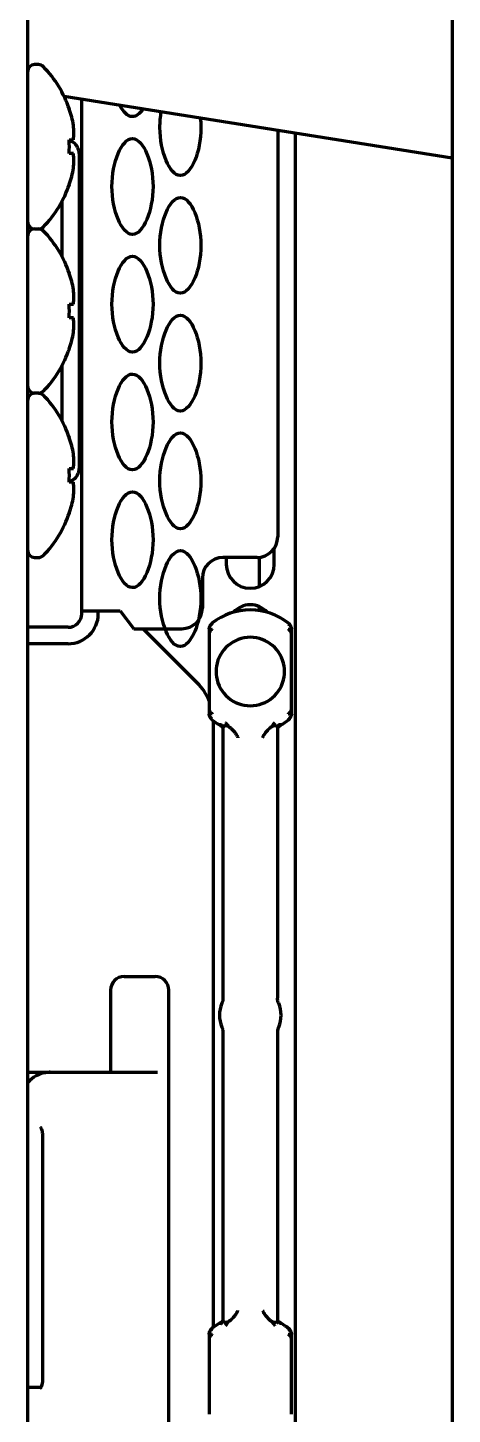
# Model space of a CAD drawing. Header units: inches. Extents: x -3077 to 7201, y 316 to 5463.
# Drawn here: x 1141.6 to 1172.6, y 2237.2 to 2338.5 of the extents above; entities that cross this region are included whole.
import ezdxf

# ---------------------------------------------------------------- set-up
doc = ezdxf.new("R2010")
doc.units = ezdxf.units.IN

msp = doc.modelspace()

# ---------------------------------------------------------------- linework, layer by layer
at = {"linetype": 'Continuous', "lineweight": 70}
for p, q in [((1172.56, 3749.16), (1172.56, 2083.96)), ((1141.56, 2109.76), (1141.56, 3747.76)), ((1142.35, 2335.76), (1142.06, 2335.76)), ((1144.21, 2333.45), (1172.56, 2328.96)), ((1144.58, 2332.51), (1144.6, 2332.51)), ((1145.51, 2295.86), (1145.51, 2333.24)), ((1159.81, 2330.98), (1159.81, 2301.26)), ((1161.11, 2180.16), (1161.11, 2330.77)), ((1144.58, 2330.26), (1144.9, 2330.26)), ((1144.9, 2329.26), (1144.58, 2329.26)), ((1145.31, 2329.26), (1145.31, 2306.26)), ((1144.6, 2327.01), (1144.58, 2327.01)), ((1144.06, 2325.77), (1144.06, 2321.74)), ((1142.06, 2323.76), (1142.35, 2323.76)), ((1144.58, 2320.51), (1144.6, 2320.51)), ((1145.31, 2320.71), (1145.51, 2320.71)), ((1144.58, 2318.26), (1144.9, 2318.26)), ((1144.9, 2317.26), (1144.58, 2317.26)), ((1145.51, 2317.71), (1145.31, 2317.71)), ((1145.31, 2317.51), (1145.51, 2317.51)), ((1145.31, 2317.31), (1145.51, 2317.31)), ((1144.6, 2315.01), (1144.58, 2315.01)), ((1144.06, 2313.77), (1144.06, 2309.74)), ((1142.35, 2311.76), (1142.06, 2311.76)), ((1144.58, 2308.51), (1144.6, 2308.51)), ((1144.58, 2306.26), (1144.9, 2306.26)), ((1144.9, 2305.26), (1144.58, 2305.26)), ((1144.6, 2303.01), (1144.58, 2303.01)), ((1159.56, 2299.26), (1159.56, 2300.43)), ((1142.06, 2299.76), (1142.35, 2299.76)), ((1158.31, 2299.76), (1155.81, 2299.76)), ((1156.06, 2299.76), (1156.06, 2299.26)), ((1158.46, 2299.76), (1158.46, 2297.63)), ((1154.31, 2298.26), (1154.31, 2296.06)), ((1158.46, 2296.18), (1158.46, 2295.9)), ((1145.51, 2295.66), (1145.51, 2295.86)), ((1145.51, 2295.86), (1147.71, 2295.86)), ((1146.71, 2295.66), (1146.71, 2295.86)), ((1147.71, 2295.86), (1148.31, 2295.86)), ((1148.31, 2295.86), (1149.31, 2294.56)), ((1155.01, 2294.96), (1155.06, 2294.9)), ((1160.56, 2294.9), (1160.61, 2294.96)), ((1144.51, 2294.66), (1141.56, 2294.66)), ((1149.31, 2294.56), (1152.81, 2294.56)), ((1149.99, 2294.56), (1153.94, 2290.61)), ((1154.81, 2294.18), (1154.81, 2288.68)), ((1160.81, 2288.68), (1160.81, 2294.18)), ((1144.51, 2293.46), (1141.56, 2293.46)), ((1155.06, 2287.96), (1155.01, 2287.91)), ((1160.61, 2287.91), (1160.56, 2287.96)), ((1155.11, 2287.78), (1155.11, 2243.53)), ((1155.81, 2287.35), (1155.81, 2267.41)), ((1159.81, 2267.58), (1159.81, 2287.35)), ((1148.61, 2269.16), (1150.86, 2269.16)), ((1147.61, 2268.16), (1147.61, 2262.16)), ((1151.86, 2130.16), (1151.86, 2268.16)), ((1159.88, 2267.2), (1159.88, 2267.2)), ((1155.74, 2265.46), (1155.73, 2265.46)), ((1155.81, 2265.08), (1155.81, 2244.01)), ((1159.81, 2244.01), (1159.81, 2265.26)), ((1141.56, 2262.16), (1143.19, 2262.16)), ((1143.19, 2262.16), (1149.89, 2262.16)), ((1149.89, 2262.16), (1151.03, 2262.16)), ((1142.63, 2257.58), (1142.63, 2239.66)), ((1154.83, 2243.17), (1154.84, 2243.23)), ((1155.01, 2243.46), (1155.06, 2243.4)), ((1155.81, 2244.01), (1155.85, 2243.96)), ((1160.56, 2243.4), (1160.61, 2243.46)), ((1154.81, 2242.68), (1154.81, 2237.18)), ((1160.81, 2237.18), (1160.81, 2242.68)), ((1141.56, 2239.16), (1142.52, 2239.16))]:
    msp.add_line(p, q, dxfattribs=at)
for centre, radius, start, end in [((1142.06, 2335.26), 0.5, 90, 180), ((1142.35, 2335.26), 0.5, 43.7747, 90), ((1136.61, 2329.76), 8.45, 18.9925, 43.7747), ((1136.61, 2329.76), 8.44, 10.6622, 19.0271), ((1136.61, 2329.76), 7.99, 356.4122, 3.5878), ((1146.06, 2331.69), 2, 225.918, 234.3147), ((1144.31, 2329.26), 1, 0, 54.3147), ((1136.61, 2329.76), 8.44, 340.9729, 349.3378), ((1136.61, 2329.76), 8.45, 316.2253, 341.0075), ((1142.06, 2324.26), 0.5, 180, 270), ((1142.06, 2323.26), 0.5, 90, 180), ((1142.35, 2324.26), 0.5, 270, 316.2253), ((1142.35, 2323.26), 0.5, 43.7747, 90), ((1136.61, 2317.76), 8.45, 18.9925, 43.7747), ((1136.61, 2317.76), 8.44, 10.6622, 19.0271), ((1136.61, 2317.76), 7.99, 356.4122, 3.5878), ((1136.61, 2317.76), 8.44, 340.9729, 349.3378), ((1136.61, 2317.76), 8.45, 316.2253, 341.0075), ((1142.06, 2312.26), 0.5, 180, 270), ((1142.06, 2311.26), 0.5, 90, 180), ((1142.35, 2312.26), 0.5, 270, 316.2253), ((1142.35, 2311.26), 0.5, 43.7747, 90), ((1136.61, 2305.76), 8.45, 18.9925, 43.7747), ((1136.61, 2305.76), 8.44, 10.6622, 19.0271), ((1136.61, 2305.76), 7.99, 356.4122, 3.5878), ((1144.31, 2306.26), 1, 305.6853, 0), ((1146.06, 2303.82), 2, 125.6853, 134.082), ((1136.61, 2305.76), 8.44, 340.9729, 349.3378), ((1136.61, 2305.76), 8.45, 316.2253, 341.0075), ((1158.31, 2301.26), 1.5, 270, 0), ((1142.06, 2300.26), 0.5, 180, 270), ((1142.35, 2300.26), 0.5, 270, 316.2253), ((1155.81, 2298.26), 1.5, 90, 180), ((1157.81, 2299.26), 1.75, 180, 0), ((1152.81, 2296.06), 1.5, 270, 0), ((1157.81, 2291.43), 4.5, 51.5776, 128.4734), ((1157.81, 2294.66), 1.65, 42.0441, 137.9559), ((1144.51, 2295.66), 1, 270, 0), ((1144.51, 2295.66), 2.2, 270, 0), ((1157.81, 2291.43), 2.5, 8.8851, 171.1149), ((1157.81, 2291.43), 2.5, 171.1149, 188.8851), ((1157.81, 2291.43), 2.5, 188.8851, 351.1149), ((1157.81, 2291.43), 2.5, 351.1149, 8.8851), ((1151.11, 2287.78), 4, 22.332, 45), ((1157.81, 2291.43), 4.5, 231.5767, 240.0016), ((1157.81, 2291.43), 4.5, 299.9984, 308.4325), ((1148.61, 2268.16), 1, 90, 180), ((1150.86, 2268.16), 1, 0, 90), ((1157.81, 2266.33), 2.25, 157.2326, 202.7674), ((1157.81, 2266.33), 2.25, 337.2326, 22.7674), ((1157.81, 2239.93), 4.5, 119.9984, 128.4327), ((1157.81, 2239.93), 4.5, 51.5776, 60.0016)]:
    msp.add_arc(centre, radius, start, end, dxfattribs=at)
for centre, major_axis, ratio, start_param, end_param in [((1136.61, 2330.79), (-8.32, 0), 0.707107, 3.051363, 3.231822), ((1136.61, 2328.73), (8.32, 0), 0.707107, 6.192956, 6.373415), ((1136.61, 2318.79), (-8.32, 0), 0.707107, 3.051363, 3.231822), ((1136.61, 2316.73), (8.32, 0), 0.707107, 6.192956, 6.373415), ((1136.61, 2306.79), (-8.32, 0), 0.707107, 3.051363, 3.231822), ((1136.61, 2304.73), (8.32, 0), 0.707107, 6.192956, 6.373415), ((1155.32, 2294.56), (-0.312, 0.391), 0.212305, 0.000913, 0.500435), ((1160.3, 2288.3), (0.312, -0.391), 0.210527, 6.282797, 6.783546), ((1160.8, 2286.25), (1.34, 0.63), 0.999709, 1.654917, 1.870021), ((1143.17, 2257.16), (0, -5), 0.615661, 3.249494, 3.692868), ((1155.32, 2243.06), (-0.312, 0.391), 0.212305, 6.282869, 6.783619), ((1154.82, 2245.11), (1.34, 0.63), 0.999709, 4.796512, 5.011617)]:
    msp.add_ellipse(centre, major_axis=major_axis, ratio=ratio, start_param=start_param, end_param=end_param, dxfattribs=at)
for points in [[(1149.19, 2331.96), (1148.86, 2331.97), (1148.55, 2332.28), (1148.29, 2332.78)], [(1154.81, 2294.54), (1154.81, 2294.42), (1154.81, 2294.3), (1154.81, 2294.18)], [(1160.81, 2294.18), (1160.81, 2294.3), (1160.81, 2294.42), (1160.81, 2294.54)], [(1154.81, 2288.68), (1154.81, 2288.56), (1154.81, 2288.44), (1154.81, 2288.32)], [(1160.81, 2288.32), (1160.81, 2288.44), (1160.81, 2288.56), (1160.81, 2288.68)], [(1155.69, 2287.54), (1155.75, 2287.5), (1155.8, 2287.45), (1155.85, 2287.4)], [(1156.41, 2287.28), (1156.4, 2287.29), (1156.37, 2287.31), (1156.32, 2287.34), (1156.28, 2287.37), (1156.25, 2287.39), (1156.23, 2287.4)], [(1156.41, 2287.28), (1156.45, 2287.23), (1156.53, 2287.16), (1156.63, 2287.04), (1156.71, 2286.94), (1156.78, 2286.84), (1156.83, 2286.76), (1156.88, 2286.68), (1156.9, 2286.62), (1156.91, 2286.6)], [(1158.71, 2286.6), (1158.72, 2286.62), (1158.74, 2286.68), (1158.78, 2286.76), (1158.84, 2286.84), (1158.9, 2286.94), (1158.99, 2287.04), (1159.09, 2287.16), (1159.17, 2287.23), (1159.21, 2287.28)], [(1159.39, 2287.4), (1159.37, 2287.39), (1159.34, 2287.37), (1159.29, 2287.34), (1159.25, 2287.31), (1159.22, 2287.29), (1159.21, 2287.28)], [(1159.6, 2287.69), (1159.52, 2287.61), (1159.45, 2287.51), (1159.39, 2287.4)], [(1159.81, 2287.35), (1159.81, 2287.35), (1159.81, 2287.35), (1159.8, 2287.36), (1159.8, 2287.36), (1159.79, 2287.37), (1159.78, 2287.38), (1159.77, 2287.4), (1159.76, 2287.4)], [(1160.06, 2287.53), (1159.97, 2287.48), (1159.89, 2287.42), (1159.81, 2287.35)], [(1143.19, 2262.16), (1143.15, 2262.16), (1143.07, 2262.15), (1142.95, 2262.14), (1142.88, 2262.13), (1142.84, 2262.13)], [(1156.41, 2244.09), (1156.45, 2244.13), (1156.53, 2244.21), (1156.63, 2244.32), (1156.71, 2244.42), (1156.78, 2244.52), (1156.83, 2244.61), (1156.88, 2244.69), (1156.9, 2244.74), (1156.91, 2244.76)], [(1158.71, 2244.76), (1158.72, 2244.74), (1158.74, 2244.69), (1158.78, 2244.61), (1158.84, 2244.52), (1158.9, 2244.42), (1158.99, 2244.32), (1159.09, 2244.21), (1159.17, 2244.13), (1159.21, 2244.09)], [(1155.56, 2243.83), (1155.65, 2243.88), (1155.73, 2243.94), (1155.81, 2244.01)], [(1156.01, 2243.67), (1156.09, 2243.75), (1156.17, 2243.85), (1156.23, 2243.96)], [(1156.23, 2243.96), (1156.25, 2243.97), (1156.28, 2243.99), (1156.32, 2244.02), (1156.37, 2244.05), (1156.4, 2244.07), (1156.41, 2244.09)], [(1159.21, 2244.09), (1159.22, 2244.07), (1159.25, 2244.05), (1159.29, 2244.02), (1159.34, 2243.99), (1159.37, 2243.97), (1159.39, 2243.96)], [(1159.76, 2243.96), (1159.77, 2243.96), (1159.78, 2243.98), (1159.79, 2243.99), (1159.8, 2244), (1159.8, 2244.01), (1159.81, 2244.01), (1159.81, 2244.01), (1159.81, 2244.01)], [(1159.92, 2243.82), (1159.87, 2243.87), (1159.81, 2243.91), (1159.76, 2243.96)], [(1154.81, 2243.04), (1154.81, 2242.92), (1154.81, 2242.8), (1154.81, 2242.68)], [(1160.81, 2242.68), (1160.81, 2242.8), (1160.81, 2242.92), (1160.81, 2243.04)]]:
    msp.add_open_spline(points, degree=3, dxfattribs=at)
for points, knots in [([(1149.98, 2332.52), (1149.75, 2332.17), (1149.48, 2331.96), (1149.2, 2331.96), (1149.2, 2331.96), (1149.19, 2331.96)], [0, 0, 0, 0, 0.981114, 0.981114, 1, 1, 1, 1]), ([(1152.69, 2327.66), (1151.91, 2327.68), (1151.05, 2329.81), (1151.25, 2331.95), (1151.31, 2332.32)], [0, 0, 0, 0, 0.814538, 1, 1, 1, 1]), ([(1154.17, 2331.9), (1154.19, 2331.65), (1154.31, 2329.65), (1153.49, 2327.66), (1152.7, 2327.66), (1152.7, 2327.66), (1152.69, 2327.66)], [0, 0, 0, 0, 0.123469, 0.994173, 0.994173, 1, 1, 1, 1]), ([(1149.19, 2323.36), (1148.41, 2323.38), (1147, 2326.87), (1148.42, 2330.36), (1149.21, 2330.36), (1149.22, 2330.36), (1149.22, 2330.36)], [0, 0, 0, 0, 0.496652, 0.996654, 0.996654, 1, 1, 1, 1]), ([(1149.22, 2330.36), (1150, 2330.33), (1151.42, 2326.84), (1149.99, 2323.36), (1149.2, 2323.36), (1149.2, 2323.36), (1149.19, 2323.36)], [0, 0, 0, 0, 0.496652, 0.996654, 0.996654, 1, 1, 1, 1]), ([(1152.69, 2319.06), (1151.91, 2319.08), (1150.5, 2322.57), (1151.92, 2326.06), (1152.71, 2326.06), (1152.72, 2326.06), (1152.72, 2326.06)], [0, 0, 0, 0, 0.496652, 0.996654, 0.996654, 1, 1, 1, 1]), ([(1152.72, 2326.06), (1153.5, 2326.03), (1154.92, 2322.54), (1153.49, 2319.06), (1152.7, 2319.06), (1152.7, 2319.06), (1152.69, 2319.06)], [0, 0, 0, 0, 0.496652, 0.996654, 0.996654, 1, 1, 1, 1]), ([(1149.19, 2314.76), (1148.41, 2314.78), (1147, 2318.27), (1148.42, 2321.76), (1149.21, 2321.76), (1149.22, 2321.76), (1149.22, 2321.76)], [0, 0, 0, 0, 0.496652, 0.996654, 0.996654, 1, 1, 1, 1]), ([(1149.22, 2321.76), (1150, 2321.73), (1151.42, 2318.24), (1149.99, 2314.76), (1149.2, 2314.76), (1149.2, 2314.76), (1149.19, 2314.76)], [0, 0, 0, 0, 0.496652, 0.996654, 0.996654, 1, 1, 1, 1]), ([(1152.69, 2310.46), (1151.91, 2310.48), (1150.5, 2313.97), (1151.92, 2317.46), (1152.71, 2317.46), (1152.72, 2317.46), (1152.72, 2317.46)], [0, 0, 0, 0, 0.496652, 0.996654, 0.996654, 1, 1, 1, 1]), ([(1152.72, 2317.46), (1153.5, 2317.43), (1154.92, 2313.94), (1153.49, 2310.46), (1152.7, 2310.46), (1152.7, 2310.46), (1152.69, 2310.46)], [0, 0, 0, 0, 0.496652, 0.996654, 0.996654, 1, 1, 1, 1]), ([(1149.19, 2306.16), (1148.41, 2306.18), (1147, 2309.67), (1148.42, 2313.16), (1149.21, 2313.16), (1149.22, 2313.16), (1149.22, 2313.16)], [0, 0, 0, 0, 0.496652, 0.996654, 0.996654, 1, 1, 1, 1]), ([(1149.22, 2313.16), (1150, 2313.13), (1151.42, 2309.64), (1149.99, 2306.16), (1149.2, 2306.16), (1149.2, 2306.16), (1149.19, 2306.16)], [0, 0, 0, 0, 0.496652, 0.996654, 0.996654, 1, 1, 1, 1]), ([(1152.69, 2301.86), (1151.91, 2301.88), (1150.5, 2305.37), (1151.92, 2308.86), (1152.71, 2308.86), (1152.72, 2308.86), (1152.72, 2308.86)], [0, 0, 0, 0, 0.496652, 0.996654, 0.996654, 1, 1, 1, 1]), ([(1152.72, 2308.86), (1153.5, 2308.83), (1154.92, 2305.34), (1153.49, 2301.86), (1152.7, 2301.86), (1152.7, 2301.86), (1152.69, 2301.86)], [0, 0, 0, 0, 0.496652, 0.996654, 0.996654, 1, 1, 1, 1]), ([(1149.19, 2297.56), (1148.41, 2297.58), (1147, 2301.07), (1148.42, 2304.56), (1149.21, 2304.56), (1149.22, 2304.56), (1149.22, 2304.56)], [0, 0, 0, 0, 0.496652, 0.996654, 0.996654, 1, 1, 1, 1]), ([(1149.22, 2304.56), (1150, 2304.53), (1151.42, 2301.04), (1149.99, 2297.56), (1149.2, 2297.56), (1149.2, 2297.56), (1149.19, 2297.56)], [0, 0, 0, 0, 0.496652, 0.996654, 0.996654, 1, 1, 1, 1]), ([(1152.69, 2293.26), (1151.91, 2293.28), (1150.5, 2296.77), (1151.92, 2300.26), (1152.71, 2300.26), (1152.72, 2300.26), (1152.72, 2300.26)], [0, 0, 0, 0, 0.496652, 0.996654, 0.996654, 1, 1, 1, 1]), ([(1152.72, 2300.26), (1153.5, 2300.23), (1154.92, 2296.74), (1153.49, 2293.26), (1152.7, 2293.26), (1152.7, 2293.26), (1152.69, 2293.26)], [0, 0, 0, 0, 0.496652, 0.996654, 0.996654, 1, 1, 1, 1]), ([(1155.01, 2294.95), (1155.01, 2294.95), (1155, 2294.95), (1154.99, 2294.94), (1154.98, 2294.93), (1154.97, 2294.92), (1154.96, 2294.91), (1154.95, 2294.9), (1154.95, 2294.89), (1154.94, 2294.88), (1154.93, 2294.87), (1154.92, 2294.86), (1154.91, 2294.85), (1154.9, 2294.84), (1154.9, 2294.83), (1154.89, 2294.82), (1154.88, 2294.81), (1154.87, 2294.79), (1154.87, 2294.78), (1154.86, 2294.77), (1154.86, 2294.76), (1154.85, 2294.75), (1154.85, 2294.75), (1154.85, 2294.74), (1154.84, 2294.72), (1154.84, 2294.71), (1154.83, 2294.7), (1154.83, 2294.68), (1154.82, 2294.67), (1154.82, 2294.65), (1154.82, 2294.63), (1154.81, 2294.61), (1154.81, 2294.59), (1154.81, 2294.56), (1154.81, 2294.55), (1154.81, 2294.54)], [0, 0, 0, 0, 0.025024, 0.050378, 0.076062, 0.102079, 0.128429, 0.155115, 0.182136, 0.209495, 0.237192, 0.265228, 0.293604, 0.32232, 0.351377, 0.380775, 0.410515, 0.440597, 0.47102, 0.501786, 0.516805, 0.534413, 0.554612, 0.577405, 0.602796, 0.630788, 0.661384, 0.694587, 0.730398, 0.768819, 0.809849, 0.853486, 0.899727, 0.948568, 1, 1, 1, 1]), ([(1160.81, 2294.54), (1160.81, 2294.54), (1160.81, 2294.55), (1160.81, 2294.56), (1160.81, 2294.57), (1160.81, 2294.58), (1160.81, 2294.59), (1160.81, 2294.6), (1160.8, 2294.61), (1160.8, 2294.62), (1160.8, 2294.63), (1160.8, 2294.64), (1160.8, 2294.65), (1160.8, 2294.65), (1160.79, 2294.66), (1160.79, 2294.67), (1160.79, 2294.68), (1160.79, 2294.68), (1160.79, 2294.69), (1160.78, 2294.7), (1160.78, 2294.7), (1160.78, 2294.71), (1160.78, 2294.72), (1160.78, 2294.72), (1160.77, 2294.73), (1160.77, 2294.73), (1160.77, 2294.74), (1160.77, 2294.74), (1160.77, 2294.75), (1160.76, 2294.75), (1160.76, 2294.75), (1160.76, 2294.76), (1160.76, 2294.76), (1160.76, 2294.77), (1160.75, 2294.78), (1160.74, 2294.79), (1160.73, 2294.81), (1160.72, 2294.84), (1160.7, 2294.86), (1160.69, 2294.88), (1160.67, 2294.89), (1160.66, 2294.91), (1160.64, 2294.93), (1160.62, 2294.94), (1160.61, 2294.95), (1160.61, 2294.95)], [0, 0, 0, 0, 0.022864, 0.045241, 0.067131, 0.088533, 0.109447, 0.129871, 0.149806, 0.169251, 0.188206, 0.20667, 0.224644, 0.242128, 0.25912, 0.275622, 0.291634, 0.307154, 0.322185, 0.336725, 0.350775, 0.364335, 0.377406, 0.389987, 0.402079, 0.413682, 0.424797, 0.435423, 0.445562, 0.455213, 0.464376, 0.473053, 0.481243, 0.488947, 0.496164, 0.551428, 0.605599, 0.65868, 0.71067, 0.761575, 0.811398, 0.860144, 0.907821, 0.954437, 1, 1, 1, 1]), ([(1154.81, 2294.54), (1154.81, 2294.54), (1154.81, 2294.55), (1154.81, 2294.56), (1154.81, 2294.57), (1154.81, 2294.58), (1154.81, 2294.58), (1154.81, 2294.59), (1154.81, 2294.6), (1154.82, 2294.61), (1154.82, 2294.62), (1154.82, 2294.63), (1154.82, 2294.63), (1154.82, 2294.64), (1154.83, 2294.65), (1154.83, 2294.66), (1154.83, 2294.66), (1154.83, 2294.67), (1154.84, 2294.68), (1154.84, 2294.68), (1154.84, 2294.69), (1154.84, 2294.69), (1154.85, 2294.7), (1154.85, 2294.7), (1154.85, 2294.71), (1154.86, 2294.71), (1154.86, 2294.72), (1154.86, 2294.73), (1154.87, 2294.74), (1154.89, 2294.76), (1154.9, 2294.78), (1154.91, 2294.79), (1154.93, 2294.81), (1154.94, 2294.82), (1154.96, 2294.84), (1154.98, 2294.85), (1154.99, 2294.86), (1155, 2294.87), (1155.01, 2294.88)], [0, 0, 0, 0, 0.024704, 0.048963, 0.072775, 0.09614, 0.119057, 0.141526, 0.163546, 0.185118, 0.206241, 0.226915, 0.24714, 0.266916, 0.286243, 0.305121, 0.323551, 0.341532, 0.359066, 0.376152, 0.392791, 0.408984, 0.42473, 0.440031, 0.454887, 0.469298, 0.483265, 0.496789, 0.550956, 0.604254, 0.656687, 0.708259, 0.758975, 0.808843, 0.857869, 0.906064, 0.953438, 1, 1, 1, 1]), ([(1155.03, 2294.51), (1155.03, 2294.51), (1155.02, 2294.51), (1155.01, 2294.5), (1155.01, 2294.5), (1155, 2294.49), (1154.99, 2294.49), (1154.98, 2294.48), (1154.97, 2294.47), (1154.96, 2294.47), (1154.95, 2294.46), (1154.94, 2294.45), (1154.93, 2294.44), (1154.93, 2294.44), (1154.92, 2294.43), (1154.91, 2294.42), (1154.9, 2294.41), (1154.9, 2294.4), (1154.89, 2294.39), (1154.88, 2294.39), (1154.87, 2294.38), (1154.87, 2294.37), (1154.86, 2294.36), (1154.86, 2294.35), (1154.85, 2294.34), (1154.84, 2294.33), (1154.84, 2294.32), (1154.83, 2294.3), (1154.83, 2294.29), (1154.82, 2294.28), (1154.82, 2294.26), (1154.82, 2294.25), (1154.81, 2294.23), (1154.81, 2294.22), (1154.81, 2294.2), (1154.81, 2294.19), (1154.81, 2294.18)], [0, 0, 0, 0, 0.023097, 0.046395, 0.069897, 0.093606, 0.117525, 0.141658, 0.166006, 0.190572, 0.215358, 0.240367, 0.265601, 0.291062, 0.316751, 0.34267, 0.36882, 0.395203, 0.421819, 0.44867, 0.475757, 0.503078, 0.528611, 0.555657, 0.584223, 0.614317, 0.645944, 0.679109, 0.713816, 0.750069, 0.787867, 0.827213, 0.868103, 0.910536, 0.954504, 1, 1, 1, 1]), ([(1160.81, 2294.18), (1160.81, 2294.18), (1160.81, 2294.19), (1160.81, 2294.2), (1160.81, 2294.21), (1160.81, 2294.21), (1160.81, 2294.22), (1160.81, 2294.23), (1160.8, 2294.24), (1160.8, 2294.25), (1160.8, 2294.25), (1160.8, 2294.26), (1160.8, 2294.27), (1160.79, 2294.27), (1160.79, 2294.28), (1160.79, 2294.29), (1160.79, 2294.29), (1160.79, 2294.3), (1160.78, 2294.31), (1160.78, 2294.31), (1160.78, 2294.32), (1160.78, 2294.32), (1160.77, 2294.33), (1160.77, 2294.33), (1160.77, 2294.34), (1160.76, 2294.34), (1160.76, 2294.35), (1160.76, 2294.35), (1160.76, 2294.36), (1160.75, 2294.36), (1160.75, 2294.37), (1160.74, 2294.38), (1160.73, 2294.4), (1160.71, 2294.42), (1160.7, 2294.43), (1160.68, 2294.44), (1160.67, 2294.46), (1160.65, 2294.47), (1160.64, 2294.48), (1160.62, 2294.49), (1160.6, 2294.5), (1160.59, 2294.51), (1160.58, 2294.51)], [0, 0, 0, 0, 0.022174, 0.043992, 0.065454, 0.086559, 0.107306, 0.127693, 0.147722, 0.16739, 0.186699, 0.205647, 0.224234, 0.24246, 0.260326, 0.277831, 0.294975, 0.31176, 0.328185, 0.34425, 0.359956, 0.375304, 0.390294, 0.404926, 0.419202, 0.433122, 0.446686, 0.459896, 0.472753, 0.485256, 0.497408, 0.546852, 0.595521, 0.643419, 0.690553, 0.736931, 0.782562, 0.827459, 0.871636, 0.915107, 0.957889, 1, 1, 1, 1]), ([(1160.61, 2294.88), (1160.61, 2294.87), (1160.62, 2294.87), (1160.63, 2294.86), (1160.64, 2294.86), (1160.64, 2294.85), (1160.65, 2294.84), (1160.66, 2294.84), (1160.67, 2294.83), (1160.68, 2294.82), (1160.69, 2294.81), (1160.69, 2294.81), (1160.7, 2294.8), (1160.71, 2294.79), (1160.72, 2294.78), (1160.72, 2294.77), (1160.73, 2294.76), (1160.74, 2294.75), (1160.74, 2294.74), (1160.75, 2294.73), (1160.76, 2294.72), (1160.76, 2294.71), (1160.77, 2294.7), (1160.77, 2294.69), (1160.78, 2294.68), (1160.78, 2294.67), (1160.79, 2294.66), (1160.79, 2294.64), (1160.8, 2294.63), (1160.8, 2294.61), (1160.8, 2294.59), (1160.81, 2294.58), (1160.81, 2294.56), (1160.81, 2294.55), (1160.81, 2294.54)], [0, 0, 0, 0, 0.024357, 0.048944, 0.073762, 0.098813, 0.124098, 0.149618, 0.175376, 0.201372, 0.227608, 0.254084, 0.280802, 0.307763, 0.334967, 0.362416, 0.390109, 0.418048, 0.446233, 0.474664, 0.503341, 0.530295, 0.559113, 0.589798, 0.622356, 0.65679, 0.693104, 0.731299, 0.771378, 0.813341, 0.857187, 0.902915, 0.950521, 1, 1, 1, 1]), ([(1154.81, 2288.68), (1154.81, 2288.68), (1154.81, 2288.67), (1154.81, 2288.66), (1154.81, 2288.65), (1154.81, 2288.65), (1154.81, 2288.64), (1154.81, 2288.63), (1154.81, 2288.62), (1154.82, 2288.62), (1154.82, 2288.61), (1154.82, 2288.6), (1154.82, 2288.59), (1154.82, 2288.59), (1154.83, 2288.58), (1154.83, 2288.57), (1154.83, 2288.57), (1154.83, 2288.56), (1154.83, 2288.56), (1154.84, 2288.55), (1154.84, 2288.54), (1154.84, 2288.54), (1154.85, 2288.53), (1154.85, 2288.53), (1154.85, 2288.52), (1154.85, 2288.52), (1154.86, 2288.51), (1154.86, 2288.51), (1154.86, 2288.5), (1154.86, 2288.5), (1154.87, 2288.49), (1154.88, 2288.48), (1154.89, 2288.46), (1154.91, 2288.45), (1154.92, 2288.43), (1154.93, 2288.42), (1154.95, 2288.4), (1154.97, 2288.39), (1154.98, 2288.38), (1155, 2288.37), (1155.02, 2288.36), (1155.03, 2288.35), (1155.03, 2288.35)], [0, 0, 0, 0, 0.022145, 0.043936, 0.06537, 0.086448, 0.107169, 0.12753, 0.147533, 0.167177, 0.186461, 0.205385, 0.223948, 0.242152, 0.259995, 0.277478, 0.294602, 0.311365, 0.327769, 0.343815, 0.359501, 0.37483, 0.389801, 0.404416, 0.418674, 0.432577, 0.446125, 0.459319, 0.47216, 0.484648, 0.496785, 0.546297, 0.595032, 0.642993, 0.690188, 0.736624, 0.782312, 0.827263, 0.871492, 0.915013, 0.957843, 1, 1, 1, 1]), ([(1155.01, 2287.99), (1155.01, 2287.99), (1155, 2287.99), (1154.99, 2288), (1154.98, 2288), (1154.97, 2288.01), (1154.96, 2288.02), (1154.96, 2288.03), (1154.95, 2288.03), (1154.94, 2288.04), (1154.93, 2288.05), (1154.92, 2288.06), (1154.92, 2288.06), (1154.91, 2288.07), (1154.9, 2288.08), (1154.89, 2288.09), (1154.89, 2288.1), (1154.88, 2288.11), (1154.87, 2288.12), (1154.87, 2288.13), (1154.86, 2288.14), (1154.86, 2288.15), (1154.85, 2288.16), (1154.84, 2288.17), (1154.84, 2288.18), (1154.83, 2288.19), (1154.83, 2288.21), (1154.82, 2288.22), (1154.82, 2288.24), (1154.82, 2288.25), (1154.81, 2288.27), (1154.81, 2288.29), (1154.81, 2288.3), (1154.81, 2288.32), (1154.81, 2288.32)], [0, 0, 0, 0, 0.024355, 0.04894, 0.073756, 0.098805, 0.124087, 0.149606, 0.175361, 0.201355, 0.227588, 0.254061, 0.280776, 0.307734, 0.334935, 0.36238, 0.39007, 0.418005, 0.446186, 0.474613, 0.503287, 0.530252, 0.559079, 0.589773, 0.622339, 0.65678, 0.693098, 0.731298, 0.77138, 0.813344, 0.857191, 0.902919, 0.950523, 1, 1, 1, 1]), ([(1154.81, 2288.32), (1154.81, 2288.32), (1154.81, 2288.31), (1154.81, 2288.3), (1154.81, 2288.29), (1154.81, 2288.28), (1154.81, 2288.27), (1154.81, 2288.26), (1154.81, 2288.25), (1154.82, 2288.24), (1154.82, 2288.23), (1154.82, 2288.22), (1154.82, 2288.22), (1154.82, 2288.21), (1154.82, 2288.2), (1154.83, 2288.19), (1154.83, 2288.18), (1154.83, 2288.18), (1154.83, 2288.17), (1154.83, 2288.16), (1154.84, 2288.16), (1154.84, 2288.15), (1154.84, 2288.15), (1154.84, 2288.14), (1154.84, 2288.13), (1154.85, 2288.13), (1154.85, 2288.12), (1154.85, 2288.12), (1154.85, 2288.12), (1154.85, 2288.11), (1154.86, 2288.11), (1154.86, 2288.1), (1154.86, 2288.1), (1154.86, 2288.1), (1154.86, 2288.09), (1154.87, 2288.07), (1154.89, 2288.05), (1154.9, 2288.03), (1154.91, 2288.01), (1154.93, 2287.99), (1154.94, 2287.97), (1154.96, 2287.95), (1154.98, 2287.94), (1154.99, 2287.92), (1155.01, 2287.91), (1155.01, 2287.91)], [0, 0, 0, 0, 0.022871, 0.045255, 0.067151, 0.088558, 0.109477, 0.129906, 0.149846, 0.169295, 0.188253, 0.206721, 0.224697, 0.242183, 0.259177, 0.27568, 0.291693, 0.307214, 0.322245, 0.336784, 0.350834, 0.364392, 0.377461, 0.39004, 0.40213, 0.41373, 0.424842, 0.435464, 0.445599, 0.455245, 0.464404, 0.473075, 0.481259, 0.488956, 0.496167, 0.551431, 0.605603, 0.658683, 0.710673, 0.761578, 0.8114, 0.860146, 0.907823, 0.954438, 1, 1, 1, 1]), ([(1160.58, 2288.35), (1160.59, 2288.35), (1160.59, 2288.35), (1160.6, 2288.36), (1160.61, 2288.36), (1160.62, 2288.37), (1160.63, 2288.38), (1160.64, 2288.38), (1160.65, 2288.39), (1160.66, 2288.4), (1160.67, 2288.4), (1160.68, 2288.41), (1160.68, 2288.42), (1160.69, 2288.43), (1160.7, 2288.43), (1160.71, 2288.44), (1160.72, 2288.45), (1160.72, 2288.46), (1160.73, 2288.47), (1160.74, 2288.48), (1160.74, 2288.48), (1160.75, 2288.49), (1160.76, 2288.5), (1160.76, 2288.51), (1160.77, 2288.52), (1160.77, 2288.53), (1160.78, 2288.55), (1160.78, 2288.56), (1160.79, 2288.57), (1160.79, 2288.58), (1160.8, 2288.6), (1160.8, 2288.61), (1160.8, 2288.63), (1160.81, 2288.65), (1160.81, 2288.66), (1160.81, 2288.67), (1160.81, 2288.68)], [0, 0, 0, 0, 0.023051, 0.046302, 0.069757, 0.093418, 0.117289, 0.141371, 0.165669, 0.190184, 0.214918, 0.239874, 0.265054, 0.29046, 0.316093, 0.341956, 0.368049, 0.394373, 0.420931, 0.447722, 0.474747, 0.502007, 0.52759, 0.55469, 0.583315, 0.61347, 0.645164, 0.678399, 0.71318, 0.749511, 0.787392, 0.826825, 0.867806, 0.910333, 0.954401, 1, 1, 1, 1]), ([(1160.81, 2288.32), (1160.81, 2288.32), (1160.81, 2288.31), (1160.81, 2288.3), (1160.81, 2288.29), (1160.81, 2288.29), (1160.81, 2288.28), (1160.8, 2288.27), (1160.8, 2288.26), (1160.8, 2288.25), (1160.8, 2288.24), (1160.8, 2288.24), (1160.8, 2288.23), (1160.79, 2288.22), (1160.79, 2288.21), (1160.79, 2288.21), (1160.79, 2288.2), (1160.78, 2288.19), (1160.78, 2288.19), (1160.78, 2288.18), (1160.78, 2288.17), (1160.77, 2288.17), (1160.77, 2288.16), (1160.77, 2288.16), (1160.76, 2288.15), (1160.76, 2288.15), (1160.76, 2288.14), (1160.75, 2288.13), (1160.75, 2288.12), (1160.73, 2288.1), (1160.72, 2288.08), (1160.71, 2288.07), (1160.69, 2288.05), (1160.67, 2288.04), (1160.66, 2288.02), (1160.64, 2288.01), (1160.63, 2288), (1160.61, 2287.99), (1160.61, 2287.99)], [0, 0, 0, 0, 0.024973, 0.049479, 0.073516, 0.097084, 0.120183, 0.142811, 0.16497, 0.186657, 0.207874, 0.228619, 0.248894, 0.268697, 0.28803, 0.306892, 0.325284, 0.343205, 0.360656, 0.377639, 0.394152, 0.410196, 0.425772, 0.440881, 0.455523, 0.469698, 0.483407, 0.496651, 0.550923, 0.604307, 0.656806, 0.708423, 0.759165, 0.809037, 0.858048, 0.906205, 0.953519, 1, 1, 1, 1]), ([(1160.61, 2287.91), (1160.61, 2287.91), (1160.62, 2287.91), (1160.63, 2287.92), (1160.64, 2287.93), (1160.64, 2287.94), (1160.65, 2287.95), (1160.66, 2287.96), (1160.67, 2287.97), (1160.68, 2287.98), (1160.69, 2287.99), (1160.7, 2288), (1160.71, 2288.01), (1160.71, 2288.02), (1160.72, 2288.03), (1160.73, 2288.04), (1160.74, 2288.05), (1160.74, 2288.07), (1160.75, 2288.08), (1160.76, 2288.09), (1160.76, 2288.1), (1160.76, 2288.11), (1160.77, 2288.12), (1160.77, 2288.13), (1160.78, 2288.14), (1160.78, 2288.15), (1160.79, 2288.17), (1160.79, 2288.18), (1160.79, 2288.2), (1160.8, 2288.22), (1160.8, 2288.24), (1160.8, 2288.26), (1160.81, 2288.28), (1160.81, 2288.3), (1160.81, 2288.31), (1160.81, 2288.32)], [0, 0, 0, 0, 0.025171, 0.050666, 0.076486, 0.102633, 0.129109, 0.155914, 0.18305, 0.210518, 0.238318, 0.266453, 0.294923, 0.323728, 0.352869, 0.382347, 0.412161, 0.442313, 0.472802, 0.503628, 0.520183, 0.539089, 0.56035, 0.583969, 0.609949, 0.638294, 0.669006, 0.702086, 0.737538, 0.775362, 0.815557, 0.858122, 0.903055, 0.950349, 1, 1, 1, 1]), ([(1155.69, 2287.54), (1155.68, 2287.54), (1155.66, 2287.54), (1155.63, 2287.53), (1155.61, 2287.53), (1155.6, 2287.53), (1155.58, 2287.53), (1155.57, 2287.53), (1155.57, 2287.53), (1155.56, 2287.53), (1155.56, 2287.53), (1155.56, 2287.53)], [0, 0, 0, 0, 0.111111, 0.222222, 0.333333, 0.444444, 0.555555, 0.666666, 0.777777, 0.888888, 1, 1, 1, 1]), ([(1155.56, 2287.53), (1155.56, 2287.53), (1155.56, 2287.53), (1155.56, 2287.53), (1155.56, 2287.53)], [0, 0, 0, 0, 0.799482, 1, 1, 1, 1]), ([(1155.85, 2287.4), (1155.85, 2287.4), (1155.84, 2287.38), (1155.83, 2287.37), (1155.82, 2287.36), (1155.81, 2287.36), (1155.81, 2287.35), (1155.81, 2287.35), (1155.81, 2287.35)], [0, 0, 0, 0, 0.166664, 0.333327, 0.499991, 0.666654, 0.833318, 1, 1, 1, 1]), ([(1156.23, 2287.4), (1156.19, 2287.42), (1156.15, 2287.44), (1156.1, 2287.45), (1156.09, 2287.46), (1156.08, 2287.46), (1156.07, 2287.46), (1156.04, 2287.47), (1156.02, 2287.47), (1156, 2287.47), (1155.99, 2287.47), (1155.97, 2287.46), (1155.96, 2287.46), (1155.94, 2287.46), (1155.93, 2287.45), (1155.91, 2287.45), (1155.9, 2287.44), (1155.89, 2287.44), (1155.88, 2287.43), (1155.86, 2287.41), (1155.85, 2287.4)], [0, 0, 0, 0, 0.25, 0.25, 0.3125, 0.3125, 0.375, 0.375, 0.5, 0.5, 0.5625, 0.5625, 0.625, 0.625, 0.75, 0.75, 0.8125, 0.8125, 0.875, 1, 1, 1, 1]), ([(1159.76, 2287.4), (1159.75, 2287.42), (1159.73, 2287.44), (1159.7, 2287.45), (1159.69, 2287.45), (1159.68, 2287.46), (1159.67, 2287.46), (1159.65, 2287.46), (1159.63, 2287.47), (1159.61, 2287.47), (1159.6, 2287.47), (1159.58, 2287.46), (1159.57, 2287.46), (1159.54, 2287.46), (1159.52, 2287.46), (1159.5, 2287.45), (1159.49, 2287.45), (1159.47, 2287.44), (1159.46, 2287.43), (1159.43, 2287.42), (1159.41, 2287.41), (1159.39, 2287.4)], [0, 0, 0, 0, 0.25, 0.25, 0.3125, 0.3125, 0.375, 0.375, 0.5, 0.5, 0.5625, 0.5625, 0.625, 0.625, 0.75, 0.75, 0.8125, 0.8125, 0.875, 0.875, 1, 1, 1, 1]), ([(1160.06, 2287.53), (1160.06, 2287.53), (1160.06, 2287.53), (1160.06, 2287.53), (1160.06, 2287.53), (1160.06, 2287.53), (1160.05, 2287.53), (1160.04, 2287.53), (1160.03, 2287.53), (1160.02, 2287.53), (1159.99, 2287.53), (1159.96, 2287.54), (1159.94, 2287.54), (1159.92, 2287.54)], [0, 0, 0, 0, 0.000002, 0.000002, 0.000002, 0.125002, 0.250001, 0.375001, 0.500001, 0.625001, 0.75, 0.875, 1, 1, 1, 1]), ([(1155.81, 2267.58), (1155.81, 2267.55), (1155.81, 2267.47), (1155.79, 2267.37), (1155.76, 2267.28), (1155.74, 2267.23), (1155.74, 2267.21), (1155.73, 2267.2), (1155.73, 2267.2), (1155.73, 2267.2), (1155.73, 2267.2), (1155.73, 2267.2), (1155.73, 2267.2), (1155.73, 2267.2), (1155.73, 2267.2)], [0, 0, 0, 0, 0.194649, 0.470857, 0.661147, 0.766771, 0.796187, 0.803844, 0.809152, 0.815288, 0.825535, 0.848758, 0.924174, 1, 1, 1, 1]), ([(1159.88, 2267.2), (1159.88, 2267.21), (1159.87, 2267.23), (1159.83, 2267.34), (1159.8, 2267.47), (1159.81, 2267.57), (1159.81, 2267.58)], [0, 0, 0, 0, 0.009262, 0.246774, 0.884162, 1, 1, 1, 1]), ([(1155.74, 2265.46), (1155.74, 2265.46), (1155.75, 2265.43), (1155.79, 2265.3), (1155.81, 2265.18), (1155.81, 2265.08)], [0, 0, 0, 0, 0.009299, 0.261296, 1, 1, 1, 1]), ([(1159.81, 2265.08), (1159.81, 2265.11), (1159.81, 2265.19), (1159.83, 2265.29), (1159.86, 2265.38), (1159.87, 2265.43), (1159.88, 2265.46), (1159.88, 2265.46), (1159.89, 2265.46), (1159.89, 2265.46), (1159.89, 2265.47), (1159.89, 2265.47), (1159.89, 2265.47), (1159.88, 2265.46), (1159.88, 2265.46)], [0, 0, 0, 0, 0.192641, 0.46939, 0.660242, 0.766372, 0.796104, 0.80381, 0.809134, 0.815266, 0.825483, 0.848577, 0.923342, 1, 1, 1, 1]), ([(1142.48, 2258.15), (1142.48, 2258.15), (1142.49, 2258.14), (1142.54, 2258.07), (1142.59, 2257.93), (1142.62, 2257.76), (1142.63, 2257.64), (1142.63, 2257.58)], [0, 0, 0, 0, 0.170961, 0.388735, 0.597442, 0.819644, 1, 1, 1, 1]), ([(1155.01, 2243.45), (1155.01, 2243.45), (1155, 2243.45), (1154.99, 2243.44), (1154.98, 2243.43), (1154.97, 2243.42), (1154.96, 2243.41), (1154.96, 2243.4), (1154.95, 2243.4), (1154.94, 2243.39), (1154.93, 2243.38), (1154.92, 2243.36), (1154.91, 2243.35), (1154.9, 2243.34), (1154.9, 2243.33), (1154.89, 2243.32), (1154.88, 2243.31), (1154.87, 2243.29), (1154.87, 2243.28), (1154.86, 2243.27), (1154.86, 2243.26), (1154.85, 2243.25), (1154.85, 2243.25), (1154.85, 2243.24), (1154.84, 2243.22), (1154.84, 2243.21), (1154.83, 2243.2), (1154.83, 2243.18), (1154.82, 2243.17), (1154.82, 2243.15), (1154.82, 2243.13), (1154.81, 2243.11), (1154.81, 2243.09), (1154.81, 2243.06), (1154.81, 2243.05), (1154.81, 2243.04)], [0, 0, 0, 0, 0.025091, 0.050515, 0.076274, 0.10237, 0.128803, 0.155576, 0.182689, 0.210144, 0.23794, 0.266081, 0.294565, 0.323394, 0.352569, 0.382089, 0.411955, 0.442168, 0.472727, 0.503631, 0.518597, 0.53614, 0.556265, 0.578974, 0.604272, 0.632161, 0.662644, 0.695723, 0.731402, 0.76968, 0.810557, 0.854032, 0.900101, 0.948759, 1, 1, 1, 1]), ([(1154.81, 2243.04), (1154.81, 2243.04), (1154.81, 2243.05), (1154.81, 2243.06), (1154.81, 2243.07), (1154.81, 2243.08), (1154.81, 2243.08), (1154.81, 2243.09), (1154.81, 2243.1), (1154.82, 2243.11), (1154.82, 2243.12), (1154.82, 2243.13), (1154.82, 2243.13), (1154.82, 2243.14), (1154.83, 2243.15), (1154.83, 2243.16), (1154.83, 2243.16), (1154.83, 2243.17), (1154.84, 2243.18), (1154.84, 2243.18), (1154.84, 2243.19), (1154.84, 2243.19), (1154.85, 2243.2), (1154.85, 2243.2), (1154.85, 2243.21), (1154.86, 2243.21), (1154.86, 2243.22), (1154.86, 2243.23), (1154.87, 2243.24), (1154.89, 2243.26), (1154.9, 2243.28), (1154.91, 2243.29), (1154.93, 2243.31), (1154.94, 2243.32), (1154.96, 2243.34), (1154.98, 2243.35), (1154.99, 2243.36), (1155, 2243.37), (1155.01, 2243.38)], [0, 0, 0, 0, 0.024705, 0.048964, 0.072776, 0.096141, 0.119058, 0.141528, 0.163548, 0.18512, 0.206243, 0.226917, 0.247142, 0.266918, 0.286245, 0.305124, 0.323553, 0.341535, 0.359068, 0.376155, 0.392794, 0.408986, 0.424732, 0.440033, 0.454888, 0.469299, 0.483266, 0.49679, 0.550956, 0.604255, 0.656687, 0.708259, 0.758975, 0.808843, 0.85787, 0.906065, 0.953438, 1, 1, 1, 1]), ([(1155.56, 2243.83), (1155.56, 2243.83), (1155.56, 2243.83), (1155.56, 2243.83), (1155.56, 2243.83), (1155.56, 2243.83), (1155.57, 2243.83), (1155.57, 2243.83), (1155.59, 2243.83), (1155.6, 2243.83), (1155.62, 2243.83), (1155.65, 2243.83), (1155.68, 2243.83), (1155.69, 2243.82), (1155.69, 2243.82), (1155.7, 2243.82)], [0, 0, 0, 0, 0.000001, 0.000001, 0.000001, 0.125, 0.25, 0.375, 0.5, 0.625, 0.749999, 0.874999, 0.999999, 0.999999, 1, 1, 1, 1]), ([(1155.85, 2243.96), (1155.87, 2243.94), (1155.89, 2243.92), (1155.92, 2243.91), (1155.93, 2243.91), (1155.94, 2243.9), (1155.95, 2243.9), (1155.97, 2243.9), (1155.99, 2243.9), (1156.01, 2243.9), (1156.02, 2243.9), (1156.04, 2243.9), (1156.05, 2243.9), (1156.08, 2243.9), (1156.09, 2243.91), (1156.12, 2243.91), (1156.13, 2243.92), (1156.15, 2243.92), (1156.16, 2243.93), (1156.19, 2243.94), (1156.21, 2243.95), (1156.23, 2243.96)], [0, 0, 0, 0, 0.25, 0.25, 0.3125, 0.3125, 0.375, 0.375, 0.5, 0.5, 0.5625, 0.5625, 0.625, 0.625, 0.75, 0.75, 0.8125, 0.8125, 0.875, 0.875, 1, 1, 1, 1]), ([(1159.39, 2243.96), (1159.43, 2243.94), (1159.47, 2243.92), (1159.51, 2243.91), (1159.52, 2243.91), (1159.54, 2243.9), (1159.55, 2243.9), (1159.58, 2243.9), (1159.6, 2243.9), (1159.62, 2243.9), (1159.63, 2243.9), (1159.65, 2243.9), (1159.65, 2243.9), (1159.68, 2243.9), (1159.69, 2243.91), (1159.71, 2243.92), (1159.72, 2243.92), (1159.73, 2243.93), (1159.74, 2243.94), (1159.76, 2243.95), (1159.76, 2243.96)], [0, 0, 0, 0, 0.25, 0.25, 0.3125, 0.3125, 0.375, 0.375, 0.5, 0.5, 0.5625, 0.5625, 0.625, 0.625, 0.75, 0.75, 0.8125, 0.8125, 0.875, 1, 1, 1, 1]), ([(1159.92, 2243.82), (1159.94, 2243.83), (1159.96, 2243.83), (1159.98, 2243.83), (1160, 2243.83), (1160.02, 2243.83), (1160.03, 2243.83), (1160.04, 2243.83), (1160.05, 2243.83), (1160.06, 2243.83), (1160.06, 2243.83), (1160.06, 2243.83)], [0, 0, 0, 0, 0.111111, 0.222222, 0.333333, 0.444444, 0.555555, 0.666666, 0.777777, 0.888888, 1, 1, 1, 1]), ([(1160.06, 2243.83), (1160.06, 2243.83), (1160.06, 2243.83), (1160.06, 2243.83), (1160.06, 2243.83)], [0, 0, 0, 0, 0.799483, 1, 1, 1, 1]), ([(1160.81, 2243.04), (1160.81, 2243.04), (1160.81, 2243.05), (1160.81, 2243.06), (1160.81, 2243.07), (1160.81, 2243.08), (1160.81, 2243.09), (1160.81, 2243.1), (1160.8, 2243.11), (1160.8, 2243.12), (1160.8, 2243.13), (1160.8, 2243.14), (1160.8, 2243.15), (1160.8, 2243.15), (1160.79, 2243.16), (1160.79, 2243.17), (1160.79, 2243.18), (1160.79, 2243.18), (1160.79, 2243.19), (1160.78, 2243.2), (1160.78, 2243.2), (1160.78, 2243.21), (1160.78, 2243.22), (1160.78, 2243.22), (1160.77, 2243.23), (1160.77, 2243.23), (1160.77, 2243.24), (1160.77, 2243.24), (1160.77, 2243.25), (1160.76, 2243.25), (1160.76, 2243.25), (1160.76, 2243.26), (1160.76, 2243.26), (1160.76, 2243.27), (1160.75, 2243.28), (1160.74, 2243.29), (1160.73, 2243.31), (1160.72, 2243.34), (1160.7, 2243.36), (1160.69, 2243.38), (1160.67, 2243.39), (1160.66, 2243.41), (1160.64, 2243.43), (1160.62, 2243.44), (1160.61, 2243.45), (1160.61, 2243.45)], [0, 0, 0, 0, 0.022861, 0.045236, 0.067124, 0.088524, 0.109435, 0.129858, 0.149791, 0.169234, 0.188188, 0.206651, 0.224624, 0.242107, 0.259099, 0.2756, 0.291611, 0.307132, 0.322162, 0.336702, 0.350753, 0.364313, 0.377385, 0.389967, 0.40206, 0.413664, 0.42478, 0.435408, 0.445548, 0.455201, 0.464367, 0.473045, 0.481238, 0.488944, 0.496164, 0.551428, 0.605599, 0.65868, 0.71067, 0.761575, 0.811397, 0.860144, 0.907821, 0.954437, 1, 1, 1, 1]), ([(1160.61, 2243.38), (1160.61, 2243.37), (1160.62, 2243.37), (1160.63, 2243.36), (1160.64, 2243.36), (1160.64, 2243.35), (1160.65, 2243.34), (1160.66, 2243.34), (1160.67, 2243.33), (1160.68, 2243.32), (1160.69, 2243.31), (1160.69, 2243.31), (1160.7, 2243.3), (1160.71, 2243.29), (1160.72, 2243.28), (1160.72, 2243.27), (1160.73, 2243.26), (1160.74, 2243.25), (1160.74, 2243.24), (1160.75, 2243.23), (1160.76, 2243.22), (1160.76, 2243.21), (1160.77, 2243.2), (1160.77, 2243.19), (1160.78, 2243.18), (1160.78, 2243.17), (1160.79, 2243.16), (1160.79, 2243.14), (1160.8, 2243.13), (1160.8, 2243.11), (1160.8, 2243.09), (1160.81, 2243.08), (1160.81, 2243.06), (1160.81, 2243.05), (1160.81, 2243.04)], [0, 0, 0, 0, 0.024357, 0.048944, 0.073762, 0.098812, 0.124097, 0.149618, 0.175376, 0.201372, 0.227608, 0.254084, 0.280802, 0.307763, 0.334967, 0.362415, 0.390108, 0.418047, 0.446232, 0.474663, 0.503341, 0.530292, 0.559107, 0.58979, 0.622347, 0.65678, 0.693093, 0.731289, 0.771368, 0.813332, 0.857179, 0.902909, 0.950518, 1, 1, 1, 1]), ([(1155.03, 2243.01), (1155.03, 2243.01), (1155.02, 2243.01), (1155.01, 2243), (1155.01, 2243), (1155, 2242.99), (1154.99, 2242.99), (1154.98, 2242.98), (1154.97, 2242.97), (1154.96, 2242.97), (1154.95, 2242.96), (1154.94, 2242.95), (1154.93, 2242.94), (1154.93, 2242.94), (1154.92, 2242.93), (1154.91, 2242.92), (1154.9, 2242.91), (1154.9, 2242.9), (1154.89, 2242.89), (1154.88, 2242.89), (1154.87, 2242.88), (1154.87, 2242.87), (1154.86, 2242.86), (1154.86, 2242.85), (1154.85, 2242.84), (1154.84, 2242.83), (1154.84, 2242.82), (1154.83, 2242.8), (1154.83, 2242.79), (1154.82, 2242.78), (1154.82, 2242.76), (1154.82, 2242.75), (1154.81, 2242.73), (1154.81, 2242.72), (1154.81, 2242.7), (1154.81, 2242.69), (1154.81, 2242.68)], [0, 0, 0, 0, 0.023097, 0.046394, 0.069896, 0.093605, 0.117525, 0.141657, 0.166005, 0.190571, 0.215357, 0.240367, 0.265601, 0.291061, 0.31675, 0.342669, 0.36882, 0.395202, 0.421819, 0.44867, 0.475757, 0.503079, 0.528612, 0.55566, 0.584227, 0.614322, 0.645949, 0.679115, 0.713822, 0.750074, 0.787873, 0.827217, 0.868107, 0.910538, 0.954505, 1, 1, 1, 1]), ([(1160.81, 2242.68), (1160.81, 2242.68), (1160.81, 2242.69), (1160.81, 2242.7), (1160.81, 2242.71), (1160.81, 2242.71), (1160.81, 2242.72), (1160.81, 2242.73), (1160.8, 2242.74), (1160.8, 2242.75), (1160.8, 2242.75), (1160.8, 2242.76), (1160.8, 2242.77), (1160.79, 2242.77), (1160.79, 2242.78), (1160.79, 2242.79), (1160.79, 2242.79), (1160.79, 2242.8), (1160.78, 2242.81), (1160.78, 2242.81), (1160.78, 2242.82), (1160.78, 2242.82), (1160.77, 2242.83), (1160.77, 2242.83), (1160.77, 2242.84), (1160.76, 2242.84), (1160.76, 2242.85), (1160.76, 2242.85), (1160.76, 2242.86), (1160.75, 2242.86), (1160.75, 2242.87), (1160.74, 2242.88), (1160.73, 2242.9), (1160.71, 2242.92), (1160.7, 2242.93), (1160.68, 2242.94), (1160.67, 2242.96), (1160.65, 2242.97), (1160.64, 2242.98), (1160.62, 2242.99), (1160.6, 2243), (1160.59, 2243.01), (1160.58, 2243.01)], [0, 0, 0, 0, 0.022173, 0.043991, 0.065453, 0.086557, 0.107303, 0.127691, 0.147719, 0.167387, 0.186695, 0.205643, 0.22423, 0.242456, 0.260322, 0.277827, 0.294972, 0.311756, 0.328181, 0.344246, 0.359953, 0.375301, 0.390291, 0.404923, 0.4192, 0.43312, 0.446685, 0.459895, 0.472752, 0.485256, 0.497408, 0.546852, 0.595521, 0.643418, 0.690552, 0.736929, 0.78256, 0.827458, 0.871634, 0.915106, 0.957888, 1, 1, 1, 1]), ([(1142.63, 2239.66), (1142.63, 2239.58), (1142.62, 2239.44), (1142.57, 2239.25), (1142.52, 2239.13), (1142.49, 2239.09), (1142.48, 2239.09), (1142.48, 2239.09)], [0, 0, 0, 0, 0.239269, 0.485113, 0.691034, 0.916821, 1, 1, 1, 1])]:
    msp.add_open_spline(points, degree=3, knots=knots, dxfattribs=at)
for points, weights in [([(1155.56, 2287.53), (1155.65, 2287.48), (1155.73, 2287.42), (1155.81, 2287.35)], [1.00266270954, 0.999112430153, 0.999112430153, 1.00266270954]), ([(1156.01, 2287.69), (1156.09, 2287.61), (1156.17, 2287.51), (1156.23, 2287.4)], [1.05198127797, 1.03075900917, 1.01603501308, 1.00780928969]), ([(1159.92, 2287.54), (1159.87, 2287.5), (1159.82, 2287.45), (1159.76, 2287.4)], [1.00266264298, 1.00023799031, 0.999469288309, 1.00035653698]), ([(1155.69, 2243.82), (1155.75, 2243.87), (1155.8, 2243.91), (1155.85, 2243.96)], [1.00266264298, 1.00023799031, 0.999469288309, 1.00035653698]), ([(1159.6, 2243.67), (1159.52, 2243.75), (1159.45, 2243.85), (1159.39, 2243.96)], [1.0519813924, 1.03075909864, 1.01603507857, 1.00780933218]), ([(1160.06, 2243.83), (1159.97, 2243.88), (1159.89, 2243.94), (1159.81, 2244.01)], [1.00266270954, 0.999112430153, 0.999112430153, 1.00266270954])]:
    msp.add_rational_spline(points, weights, degree=3, dxfattribs=at)

doc.saveas('drawing.dxf')
